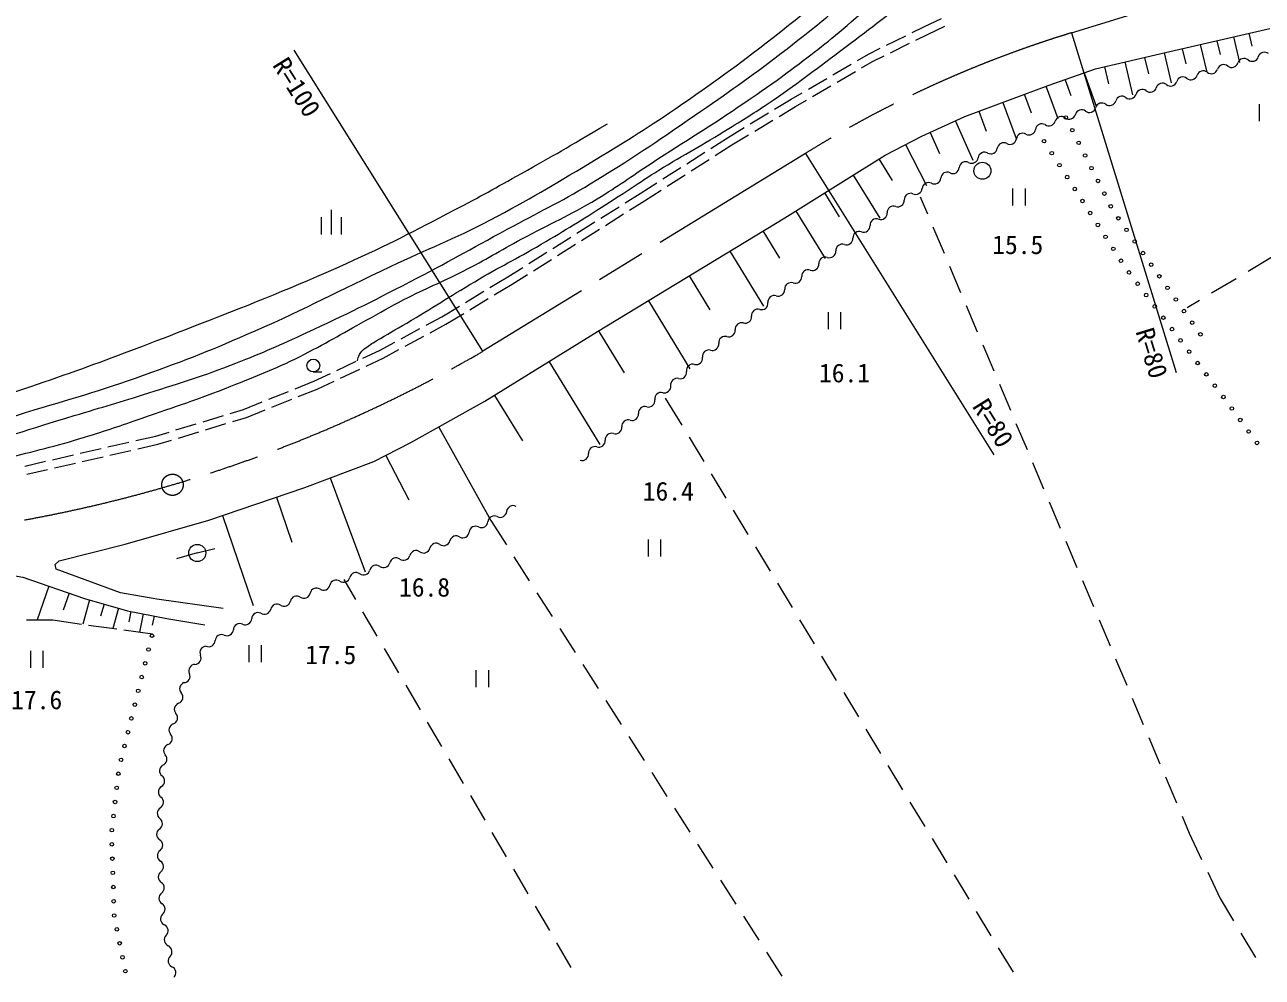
# Model space of a CAD drawing. Units: millimetres, scale not verified. Extents: x 40000 to 680000, y 20000 to 380000.
# Drawn here: x 443598 to 530668, y 242839 to 309851 of the extents above; entities that cross this region are included whole.
import ezdxf
from ezdxf.enums import TextEntityAlignment as Align

# ---------------------------------------------------------------- set-up
doc = ezdxf.new("R2010")
doc.units = ezdxf.units.MM
doc.header["$LTSCALE"] = 1000
doc.linetypes.add('CHAIN', pattern=[18.5, 12, -1.5, 3.5, -1.5])
for name, color, linetype, lineweight in [('M-BMK', 2, 'CHAIN', 13), ('M-STR-HTXT', 7, 'Continuous', 13), ('M-WORK', 1, 'Continuous', 13)]:
    doc.layers.add(name, color=color, linetype=linetype, lineweight=lineweight)
doc.styles.add('ＭＳ ゴシック', font='')
doc.styles.get('ＭＳ ゴシック').set_extended_font_data('MS Gothic')

msp = doc.modelspace()

# ---------------------------------------------------------------- linework, layer by layer
at = {"layer": 'M-BMK'}
for p, q in [((517245, 309284), (544739, 317755)), ((498528, 300800), (475830, 286875))]:
    msp.add_line(p, q, dxfattribs=at)
msp.add_circle((453990, 277485), 750, dxfattribs=at)
for centre, radius, start, end in [((540639, 232781), 80000, 107.00317, 121.76193), ((425693, 373399), 100000, 280.31028, 300.09024)]:
    msp.add_arc(centre, radius, start, end, dxfattribs=at)
at = {"layer": 'M-STR-HTXT'}
for p, q in [((517245, 309284), (524610, 285393)), ((475830, 286875), (462544, 308053)), ((498528, 300800), (511776, 279599))]:
    msp.add_line(p, q, dxfattribs=at)
at = {"layer": 'M-WORK'}
for p, q in [((506866, 309712), (508096, 310290)), ((506032, 309301), (506866, 309712)), ((506304, 308766), (507126, 309171)), ((507126, 309171), (508346, 309745)), ((529722, 309251), (529930, 308352)), ((504237, 308417), (505583, 309080)), ((504510, 307882), (505855, 308545)), ((526306, 308460), (526758, 306513)), ((527474, 308730), (527700, 307757)), ((528642, 309001), (529059, 307203)), ((502185, 307335), (502954, 307785)), ((502954, 307785), (503789, 308196)), ((503239, 307256), (504061, 307661)), ((522394, 307553), (522662, 306400)), ((523777, 307873), (524266, 305766)), ((525042, 308166), (525286, 307113)), ((500459, 306325), (501754, 307082)), ((500754, 305803), (502049, 306560)), ((502481, 306813), (503239, 307256)), ((519560, 306895), (519840, 305686)), ((521011, 307232), (521546, 304927)), ((498733, 305315), (500027, 306072)), ((516805, 305973), (517210, 304863)), ((518138, 306459), (518988, 304126)), ((497532, 304612), (498301, 305062)), ((499028, 304793), (500323, 305550)), ((513949, 304932), (514412, 303663)), ((515472, 305488), (516282, 303266)), ((496357, 303904), (497532, 304612)), ((496668, 303391), (497838, 304096)), ((497838, 304096), (498597, 304540)), ((512426, 304377), (513351, 301839)), ((530441, 304270), (530441, 303070)), ((494644, 302872), (495929, 303646)), ((494955, 302359), (496240, 303133)), ((509081, 303067), (510301, 300331)), ((510738, 303762), (511251, 302355)), ((493041, 301906), (494216, 302614)), ((507310, 302278), (507968, 300802)), ((491861, 301153), (493041, 301906)), ((492180, 300644), (493357, 301396)), ((493357, 301396), (494527, 302101)), ((505570, 301423), (507049, 298550)), ((490175, 300076), (491440, 300883)), ((503690, 300407), (504635, 298896)), ((488490, 299000), (489754, 299807)), ((490494, 299568), (491758, 300375)), ((486889, 297977), (488068, 298731)), ((488809, 298491), (490073, 299299)), ((501878, 299273), (503767, 296252)), ((485834, 297313), (486889, 297977)), ((487210, 297470), (488387, 298222)), ((499863, 298017), (500897, 296330)), ((513105, 298333), (513105, 297133)), ((514005, 297133), (514005, 298333)), ((484142, 296248), (485411, 297047)), ((486153, 296805), (487210, 297470)), ((506601, 297746), (507109, 296546)), ((464482, 295088), (464482, 296313)), ((465182, 295088), (465182, 296838)), ((465882, 295088), (465882, 296313)), ((484460, 295739), (485730, 296538)), ((497839, 296776), (499908, 293403)), ((482450, 295182), (483719, 295981)), ((482768, 294674), (484037, 295473)), ((495518, 295353), (496704, 293419)), ((507499, 295625), (508278, 293783)), ((480757, 294116), (482026, 294916)), ((481075, 293608), (482345, 294407)), ((479065, 293051), (480334, 293850)), ((493198, 293929), (495570, 290062)), ((529679, 292524), (531395, 293552)), ((477587, 292121), (478641, 292784)), ((479383, 292542), (480652, 293341)), ((508667, 292861), (509446, 291019)), ((476328, 291357), (477587, 292121)), ((477903, 291610), (478960, 292276)), ((490337, 292175), (491799, 289790)), ((527106, 290982), (528822, 292010)), ((474618, 290320), (475901, 291098)), ((476635, 290841), (477903, 291610)), ((472932, 289297), (474191, 290061)), ((474925, 289804), (476208, 290582)), ((487476, 290420), (490400, 285652)), ((509836, 290098), (510615, 288256)), ((525388, 289953), (526248, 290468)), ((471844, 288710), (472932, 289297)), ((473230, 288776), (474498, 289545)), ((500123, 289626), (500123, 288426)), ((501023, 288426), (501023, 289626)), ((470084, 287761), (471404, 288473)), ((472128, 288182), (473230, 288776)), ((483985, 288279), (485769, 285370)), ((468556, 286937), (469643, 287524)), ((470368, 287233), (471688, 287945)), ((511004, 287335), (511783, 285493)), ((467376, 286384), (468556, 286937)), ((468826, 286401), (469928, 286996)), ((465565, 285535), (466923, 286172)), ((465820, 284991), (467178, 285628)), ((467630, 285841), (468826, 286401)), ((480494, 286138), (484062, 280321)), ((462624, 284245), (463933, 284769)), ((463898, 285424), (464498, 285424)), ((463933, 284769), (465113, 285322)), ((464172, 284218), (465367, 284779)), ((460767, 283502), (462160, 284060)), ((462843, 283687), (464172, 284218)), ((512173, 284572), (512952, 282730)), ((458994, 282793), (460303, 283317)), ((460986, 282944), (462379, 283501)), ((476646, 283778), (478613, 280572)), ((488668, 283590), (489823, 281683)), ((456141, 281926), (457576, 282362)), ((458055, 282508), (458994, 282793)), ((458232, 281934), (459193, 282227)), ((459193, 282227), (460522, 282758)), ((454228, 281344), (455663, 281781)), ((456318, 281353), (457753, 281789)), ((472721, 281551), (476387, 274980)), ((513341, 281809), (514120, 279967)), ((449453, 280145), (450915, 280480)), ((451402, 280591), (452810, 280913)), ((452810, 280913), (453749, 281199)), ((452965, 280333), (453926, 280625)), ((454404, 280771), (455840, 281207)), ((490341, 280827), (491377, 279116)), ((445554, 279252), (447016, 279587)), ((447503, 279699), (448965, 280033)), ((449595, 279562), (451057, 279897)), ((451544, 280008), (452965, 280333)), ((469001, 279549), (470617, 276421)), ((443604, 278806), (445066, 279141)), ((445696, 278669), (447158, 279004)), ((447645, 279116), (449107, 279450)), ((514509, 279046), (515288, 277204)), ((443746, 278223), (445208, 278558)), ((465089, 277969), (467548, 271371)), ((491895, 278261), (492930, 276550)), ((461303, 276623), (462382, 273453)), ((515678, 276283), (516457, 274441)), ((457500, 275328), (459658, 268989)), ((493448, 275695), (494484, 273984)), ((476387, 274980), (477482, 273265)), ((487458, 273636), (487458, 272436)), ((488358, 272436), (488358, 273636)), ((516846, 273520), (517625, 271678)), ((455737, 272688), (454276, 272277)), ((455737, 272688), (456976, 272996)), ((495002, 273129), (496038, 271418)), ((478021, 272422), (479097, 270736)), ((466042, 270823), (466863, 269422)), ((445303, 270358), (444473, 267984)), ((496556, 270562), (497592, 268852)), ((518015, 270757), (518794, 268915)), ((446727, 269860), (446312, 268673)), ((448158, 269383), (447673, 267680)), ((449180, 269092), (448938, 268241)), ((479635, 269894), (480712, 268208)), ((450202, 268801), (449797, 267381)), ((451058, 268577), (450912, 267853)), ((451926, 268402), (451668, 267118)), ((452696, 268247), (452567, 267605)), ((467369, 268559), (468379, 266833)), ((443721, 267990), (445581, 267975)), ((445581, 267975), (447597, 267691)), ((448092, 267621), (450072, 267343)), ((481250, 267365), (482326, 265679)), ((498110, 267996), (499146, 266285)), ((519183, 267994), (519962, 266152)), ((450567, 267273), (452583, 266989)), ((444000, 265799), (444000, 264599)), ((444900, 264599), (444900, 265799)), ((459357, 266195), (459357, 264995)), ((460257, 264995), (460257, 266195)), ((468885, 265970), (469896, 264245)), ((482864, 264837), (483941, 263151)), ((499664, 265430), (500700, 263719)), ((520352, 265231), (521131, 263389)), ((475347, 264453), (475347, 263253)), ((476247, 263253), (476247, 264453)), ((470401, 263382), (471412, 261656)), ((484479, 262308), (485555, 260623)), ((501218, 262864), (502254, 261153)), ((521520, 262468), (522299, 260625)), ((471918, 260793), (472928, 259067)), ((486094, 259780), (487170, 258094)), ((502772, 260298), (503808, 258587)), ((522689, 259704), (523468, 257862)), ((473434, 258205), (474445, 256479)), ((504326, 257731), (505362, 256021)), ((487708, 257251), (488785, 255566)), ((523857, 256941), (524636, 255099)), ((474950, 255616), (475961, 253890)), ((505880, 255165), (506916, 253454)), ((489323, 254723), (490399, 253037)), ((525026, 254178), (525533, 252978)), ((476467, 253027), (477477, 251302)), ((507434, 252599), (508470, 250888)), ((525533, 252978), (526402, 251134)), ((490937, 252194), (492014, 250509)), ((477983, 250439), (478994, 248713)), ((508988, 250033), (510024, 248322)), ((526828, 250230), (527697, 248386)), ((492552, 249666), (493628, 247980)), ((527697, 248386), (528647, 246803)), ((479499, 247850), (480510, 246125)), ((510542, 247467), (511578, 245756)), ((494167, 247137), (495243, 245452)), ((529162, 245946), (530191, 244231)), ((481016, 245262), (482026, 243536)), ((512096, 244901), (513131, 243190)), ((495781, 244609), (496858, 242923))]:
    msp.add_line(p, q, dxfattribs=at)
for points in [[(457568, 268772), (452896, 269442), (450329, 269883), (445810, 271549), (445733, 271875), (446021, 272143), (450665, 273311), (456553, 275006), (463304, 277304), (468158, 279113), (470772, 280464), (475972, 283365), (483900, 288277), (497085, 296263), (501388, 298972), (504133, 300683), (506711, 302011), (509750, 303396), (512948, 304603), (515610, 305579), (518942, 306752), (523854, 307901), (531208, 309596)], [(434835, 269887), (441863, 271266), (443472, 270998), (447800, 269485), (450826, 268623), (453583, 268068), (456264, 267627)]]:
    msp.add_lwpolyline(points, dxfattribs=at)
for centre, radius in [((516850, 303327), 125), ((517301, 302435), 125), ((515316, 301657), 125), ((517752, 301542), 125), ((515857, 300816), 125), ((518203, 300650), 125), ((510977, 299576), 600), ((516398, 299975), 125), ((518655, 299758), 125), ((516939, 299134), 125), ((519106, 298865), 125), ((517481, 298293), 125), ((519557, 297973), 125), ((518022, 297452), 125), ((520009, 297081), 125), ((518563, 296611), 125), ((520539, 296236), 125), ((519104, 295770), 125), ((521117, 295420), 125), ((519645, 294929), 125), ((521695, 294604), 125), ((520186, 294088), 125), ((522273, 293787), 125), ((520727, 293247), 125), ((522850, 292971), 125), ((521297, 292426), 125), ((521900, 291629), 125), ((523428, 292155), 125), ((522504, 290832), 125), ((524006, 291339), 125), ((523108, 290035), 125), ((524584, 290523), 125), ((523712, 289238), 125), ((525162, 289706), 125), ((524315, 288440), 125), ((525739, 288890), 125), ((524919, 287643), 125), ((526317, 288074), 125), ((525523, 286846), 125), ((463898, 285874), 450), ((526126, 286049), 125), ((526730, 285252), 125), ((527334, 284454), 125), ((527937, 283657), 125), ((528528, 282850), 125), ((529120, 282044), 125), ((529711, 281237), 125), ((530302, 280431), 125), ((455737, 272688), 600), ((452552, 266868), 125), ((452310, 265898), 125), ((452068, 264928), 125), ((451826, 263957), 125), ((451583, 262987), 125), ((451341, 262017), 125), ((451099, 261047), 125), ((450857, 260077), 125), ((450615, 259106), 125), ((450372, 258136), 125), ((450182, 257157), 125), ((450067, 256163), 125), ((449953, 255170), 125), ((449838, 254176), 125), ((449723, 253183), 125), ((449727, 252185), 125), ((449760, 251185), 125), ((449793, 250186), 125), ((449826, 249186), 125), ((449859, 248187), 125), ((449892, 247187), 125), ((450078, 246206), 125), ((450277, 245226), 125), ((450476, 244246), 125), ((450675, 243266), 125)]:
    msp.add_circle(centre, radius, dxfattribs=at)
for centre, start, end in [((529389, 307032), 50.71482, 163.00476), ((529960, 307731), 230.71482, 343.00476), ((530824, 307467), 50.71482, 163.00476), ((526518, 306162), 50.71482, 163.00476), ((527089, 306861), 230.71482, 343.00476), ((527953, 306597), 50.71482, 163.00476), ((528525, 307296), 230.71482, 343.00476), ((523647, 305292), 50.71482, 163.00476), ((524218, 305991), 230.71482, 343.00476), ((525082, 305727), 50.71482, 163.00476), ((525654, 306426), 230.71482, 343.00476), ((520799, 304372), 52.38932, 164.67927), ((521350, 305087), 232.38932, 344.67927), ((522221, 304849), 52.38932, 164.67927), ((522783, 305556), 230.71482, 343.00476), ((518506, 304134), 232.38932, 344.67927), ((519377, 303895), 52.38932, 164.67927), ((519928, 304611), 232.38932, 344.67927), ((515661, 303180), 232.38932, 344.67927), ((516533, 302942), 52.38932, 164.67927), ((517084, 303657), 232.38932, 344.67927), ((517955, 303418), 52.38932, 164.67927), ((513817, 301766), 60.16681, 172.45676), ((514266, 302549), 240.16681, 352.45676), ((515161, 302431), 60.16681, 172.45676), ((512472, 301101), 60.16681, 172.45676), ((512921, 301884), 240.16681, 352.45676), ((510232, 300555), 240.16681, 352.45676), ((511127, 300436), 60.16681, 172.45676), ((511577, 301220), 240.16681, 352.45676), ((508903, 299833), 243.07207, 355.36202), ((509803, 299760), 63.07207, 175.36202), ((507185, 298296), 63.07207, 175.36202), ((507594, 299101), 243.07207, 355.36202), ((508494, 299028), 63.07207, 175.36202), ((505929, 297541), 70.47477, 182.76472), ((506285, 298369), 243.07207, 355.36202), ((504725, 296646), 70.47477, 182.76472), ((505027, 297497), 250.47477, 2.76472), ((503521, 295751), 70.47477, 182.76472), ((503823, 296602), 250.47477, 2.76472), ((502317, 294857), 70.47477, 182.76472), ((502619, 295708), 250.47477, 2.76472), ((501116, 293961), 70.77204, 183.06199), ((501415, 294813), 250.47477, 2.76472), ((499916, 293060), 70.77204, 183.06199), ((500214, 293913), 250.77204, 3.06199), ((498717, 292159), 70.77204, 183.06199), ((499015, 293012), 250.77204, 3.06199), ((497518, 291258), 70.77204, 183.06199), ((497815, 292111), 250.77204, 3.06199), ((496616, 291210), 250.77204, 3.06199), ((495441, 290259), 253.51378, 5.80373), ((496339, 290350), 73.51378, 185.80373), ((494286, 289302), 253.51378, 5.80373), ((495184, 289393), 73.51378, 185.80373), ((493131, 288344), 253.51378, 5.80373), ((494030, 288436), 73.51378, 185.80373), ((491976, 287387), 253.51378, 5.80373), ((492875, 287478), 73.51378, 185.80373), ((491735, 286517), 75.4674, 187.75735), ((490613, 285521), 75.4674, 187.75735), ((490840, 286395), 255.4674, 7.75735), ((489492, 284525), 75.4674, 187.75735), ((489719, 285399), 255.4674, 7.75735), ((488370, 283529), 75.4674, 187.75735), ((488597, 284403), 255.4674, 7.75735), ((487227, 282539), 72.61141, 184.90136), ((487476, 283407), 255.4674, 7.75735), ((486327, 282462), 252.61141, 4.90136), ((485158, 281523), 252.61141, 4.90136), ((486058, 281600), 72.61141, 184.90136), ((483988, 280584), 252.61141, 4.90136), ((484888, 280661), 72.61141, 184.90136), ((482818, 279644), 252.61141, 4.90136), ((483718, 279722), 72.61141, 184.90136), ((477955, 275565), 62.60074, 174.89069), ((476640, 274844), 62.60074, 174.89069), ((477056, 275645), 242.60074, 354.89069), ((475325, 274122), 62.60074, 174.89069), ((475741, 274924), 242.60074, 354.89069), ((473075, 273652), 233.94531, 346.23526), ((473952, 273437), 53.94531, 166.23526), ((474426, 274203), 242.60074, 354.89069), ((471135, 272406), 53.94531, 166.23526), ((471666, 273136), 233.94531, 346.23526), ((472543, 272921), 53.94531, 166.23526), ((468317, 271376), 53.94531, 166.23526), ((468849, 272106), 233.94531, 346.23526), ((469726, 271891), 53.94531, 166.23526), ((470257, 272621), 233.94531, 346.23526), ((466031, 271075), 233.94531, 346.23526), ((466908, 270860), 53.94531, 166.23526), ((467440, 271591), 233.94531, 346.23526), ((464123, 269772), 55.96092, 168.25087), ((464628, 270520), 235.96092, 348.25087), ((465513, 270336), 55.96092, 168.25087), ((461343, 268643), 55.96092, 168.25087), ((461849, 269391), 235.96092, 348.25087), ((462733, 269207), 55.96092, 168.25087), ((463239, 269955), 235.96092, 348.25087), ((460015, 268043), 64.87865, 177.1686), ((460459, 268826), 235.96092, 348.25087), ((458729, 267270), 64.87865, 177.1686), ((459113, 268088), 244.87865, 357.1686), ((456542, 266542), 244.87865, 357.1686), ((457444, 266497), 64.87865, 177.1686), ((457827, 267315), 244.87865, 357.1686), ((456372, 265682), 92.71569, 205.00564), ((455596, 264398), 92.71569, 205.00564), ((455553, 265300), 272.71569, 25.00564), ((454777, 264016), 272.71569, 25.00564), ((454949, 263139), 109.37548, 221.66542), ((454574, 261687), 109.37548, 221.66542), ((454274, 262539), 289.37548, 41.66542), ((453899, 261087), 289.37548, 41.66542), ((454198, 260235), 109.37548, 221.66542), ((453524, 259634), 289.37548, 41.66542), ((453823, 258782), 109.37548, 221.66542), ((453530, 257368), 120.84241, 233.13236), ((453149, 258182), 289.37548, 41.66542), ((452988, 256646), 300.84241, 53.13236), ((453451, 255870), 120.84241, 233.13236), ((452909, 255148), 300.84241, 53.13236), ((453372, 254372), 120.84241, 233.13236), ((452831, 253650), 300.84241, 53.13236), ((453327, 252897), 125.98248, 238.27243), ((452852, 252129), 305.98248, 58.27243), ((453383, 251398), 125.98248, 238.27243), ((452908, 250630), 305.98248, 58.27243), ((453439, 249899), 125.98248, 238.27243), ((452964, 249131), 305.98248, 58.27243), ((453494, 248400), 125.98248, 238.27243), ((453020, 247632), 305.98248, 58.27243), ((453599, 246942), 134.16012, 246.45007), ((453239, 246114), 314.16012, 66.45007), ((453868, 245466), 134.16012, 246.45007), ((453507, 244639), 314.16012, 66.45007), ((454136, 243991), 134.16012, 246.45007), ((453775, 243163), 314.16012, 66.45007)]:
    msp.add_arc(centre, 452, start, end, dxfattribs=at)
for points, knots in [([(429271, 275710), (429320, 275843), (429351, 275901), (429434, 276003), (429554, 276148), (429667, 276188), (429840, 276263), (430149, 276397), (430332, 276448), (430654, 276545), (431826, 276897), (432487, 277082), (433677, 277368), (435238, 277744), (436124, 277906), (437690, 278265), (439446, 278667), (440431, 278886), (442177, 279328), (444383, 279886), (445628, 280167), (447804, 280832), (449400, 281319), (450283, 281628), (451859, 282176), (454305, 283027), (455693, 283458), (458098, 284417), (460006, 285179), (461092, 285578), (462929, 286497), (464797, 287431), (465788, 288060), (467620, 289061), (468659, 289629), (469227, 289972), (470278, 290516), (471884, 291347), (472841, 291698), (474453, 292517), (476089, 293348), (476953, 293910), (478566, 294784), (480627, 295901), (481861, 296384), (483866, 297599), (485391, 298522), (486190, 299125), (487682, 300101), (490249, 301780), (491734, 302650), (494264, 304385), (495529, 305252), (496247, 305727), (497470, 306652), (499176, 307942), (500149, 308648), (501754, 310061), (503619, 311701), (504569, 312725), (506304, 314502), (507654, 315883), (508392, 316677), (509666, 318129), (510574, 319163), (510992, 319819), (511902, 320850), (512775, 321838), (513354, 322310), (514201, 323320), (514919, 324178), (515154, 324490), (515952, 325588)], [0, 0, 0, 0, 1, 1, 1, 2, 2, 2, 3, 3, 3, 4, 4, 4, 5, 5, 5, 6, 6, 6, 7, 7, 7, 8, 8, 8, 9, 9, 9, 10, 10, 10, 11, 11, 11, 12, 12, 12, 13, 13, 13, 14, 14, 14, 15, 15, 15, 16, 16, 16, 17, 17, 17, 18, 18, 18, 19, 19, 19, 20, 20, 20, 21, 21, 21, 22, 22, 22, 23, 23, 23, 24, 24, 24, 24]), ([(400366, 269516), (400435, 269749), (400467, 269836), (400571, 270023), (400702, 270258), (400784, 270405), (401008, 270554), (401350, 270782), (401588, 270833), (401978, 270961), (402641, 271178), (403021, 271275), (403698, 271446), (405237, 271832), (406104, 272030), (407654, 272368), (409812, 272839), (411030, 273059), (413189, 273525), (415742, 274077), (417165, 274421), (419709, 275011), (424042, 276014), (426488, 276501), (430793, 277614), (433931, 278425), (435683, 278904), (438791, 279819), (442036, 280773), (443836, 281366), (447071, 282352), (449122, 282977), (450285, 283283), (452325, 283947), (454727, 284729), (456095, 285109), (458446, 286034), (460424, 286812), (461514, 287298), (463442, 288192), (466304, 289519), (467888, 290306), (470689, 291757), (473390, 293156), (474866, 294010), (477538, 295463), (479821, 296705), (481154, 297307), (483378, 298653), (486311, 300426), (487897, 301516), (490719, 303461), (493135, 305126), (494493, 306056), (496818, 307847), (499089, 309597), (500359, 310594), (502447, 312561), (504211, 314223), (505117, 315243), (506715, 317064), (508435, 319024), (509289, 320216), (511007, 322177), (511645, 322905), (511848, 323141), (512649, 324030)], [0, 0, 0, 0, 1, 1, 1, 2, 2, 2, 3, 3, 3, 4, 4, 4, 5, 5, 5, 6, 6, 6, 7, 7, 7, 8, 8, 8, 9, 9, 9, 10, 10, 10, 11, 11, 11, 12, 12, 12, 13, 13, 13, 14, 14, 14, 15, 15, 15, 16, 16, 16, 17, 17, 17, 18, 18, 18, 19, 19, 19, 20, 20, 20, 21, 21, 21, 22, 22, 22, 22]), ([(358585, 261119), (358627, 261289), (358653, 261356), (358725, 261494), (358839, 261712), (358928, 261843), (359142, 261963), (359483, 262155), (359704, 262210), (360080, 262318), (361362, 262687), (362099, 262825), (363395, 263141), (367742, 264204), (370178, 264799), (374529, 265844), (381575, 267536), (385525, 268472), (392578, 270136), (395718, 270877), (397476, 271297), (400622, 272012), (404197, 272825), (406223, 273172), (409793, 274006), (412669, 274677), (414258, 275141), (417134, 275812), (420977, 276708), (423169, 277034), (427009, 277946), (430016, 278661), (431700, 279066), (434678, 279893), (438205, 280873), (440162, 281491), (443661, 282567), (446913, 283566), (448762, 284045), (451964, 285194), (455064, 286305), (456783, 286986), (459798, 288313), (463567, 289972), (465595, 291084), (469320, 292840), (472064, 294133), (473671, 294713), (476357, 296123), (479150, 297591), (480669, 298501), (483369, 300134), (485755, 301577), (487100, 302378), (489397, 303957), (492126, 305833), (493635, 306917), (496246, 308953), (498118, 310413), (499158, 311248), (500913, 312846), (502322, 314128), (503073, 314891), (504361, 316294), (505902, 317974), (506785, 318904), (508184, 320704), (509037, 321800), (509325, 322179), (510295, 323565)], [0, 0, 0, 0, 1, 1, 1, 2, 2, 2, 3, 3, 3, 4, 4, 4, 5, 5, 5, 6, 6, 6, 7, 7, 7, 8, 8, 8, 9, 9, 9, 10, 10, 10, 11, 11, 11, 12, 12, 12, 13, 13, 13, 14, 14, 14, 15, 15, 15, 16, 16, 16, 17, 17, 17, 18, 18, 18, 19, 19, 19, 20, 20, 20, 21, 21, 21, 22, 22, 22, 23, 23, 23, 23]), ([(467003, 286209), (467042, 286406), (467066, 286488), (467150, 286648), (467261, 286857), (467372, 286949), (467557, 287096), (467840, 287321), (468020, 287419), (468328, 287607), (469157, 288112), (469641, 288362), (470476, 288858), (472356, 289974), (473372, 290664), (475255, 291776), (477058, 292842), (478123, 293344), (479930, 294403), (481730, 295458), (482717, 296087), (484480, 297202), (485944, 298127), (486734, 298692), (488202, 299610), (490106, 300801), (491238, 301361), (493143, 302550), (494369, 303315), (495066, 303729), (496254, 304551), (498260, 305938), (499340, 306777), (501289, 308241), (503431, 309849), (504107, 310384), (506715, 312432)], [0, 0, 0, 0, 1, 1, 1, 2, 2, 2, 3, 3, 3, 4, 4, 4, 5, 5, 5, 6, 6, 6, 7, 7, 7, 8, 8, 8, 9, 9, 9, 10, 10, 10, 11, 11, 11, 12, 12, 12, 12]), ([(387877, 270363), (390437, 271044), (391130, 271204), (393225, 271700), (397494, 272711), (399943, 273011), (404237, 273917), (409254, 274974), (412073, 275541), (417043, 276801), (422314, 278138), (425204, 279122), (430447, 280566), (434535, 281692), (436896, 282078), (440931, 283380), (446855, 285293), (450114, 286548), (455918, 288798), (459980, 290373), (462245, 291288), (466226, 293055), (469254, 294399), (470886, 295292), (473826, 296820), (475686, 297787), (476708, 298368), (478540, 299388), (480923, 300715), (481676, 301164), (484591, 302871)], [0, 0, 0, 0, 1, 1, 1, 2, 2, 2, 3, 3, 3, 4, 4, 4, 5, 5, 5, 6, 6, 6, 7, 7, 7, 8, 8, 8, 9, 9, 9, 10, 10, 10, 10])]:
    msp.add_open_spline(points, degree=3, knots=knots, dxfattribs=at)

# ---------------------------------------------------------------- texts
at = {"layer": 'M-STR-HTXT', "style": 'ＭＳ ゴシック'}
for s, rotation, p in [('R=100', 302.101, (462736, 305459)), ('R=80', 287.134, (522900, 286756)), ('R=80', 302.001, (511736, 281831))]:
    msp.add_text(s, height=1320, rotation=rotation, dxfattribs=at).set_placement(p, align=Align.MIDDLE_CENTER)
at = {"layer": 'M-WORK', "style": 'ＭＳ ゴシック'}
for s, p in [('15.5', (513465, 294376)), ('16.1', (501275, 285352)), ('16.4', (488877, 277034)), ('16.8', (471726, 270279)), ('17.5', (465129, 265529)), ('17.6', (444438, 262355))]:
    msp.add_text(s, height=1320, dxfattribs=at).set_placement(p, align=Align.MIDDLE_CENTER)

doc.saveas('drawing.dxf')
